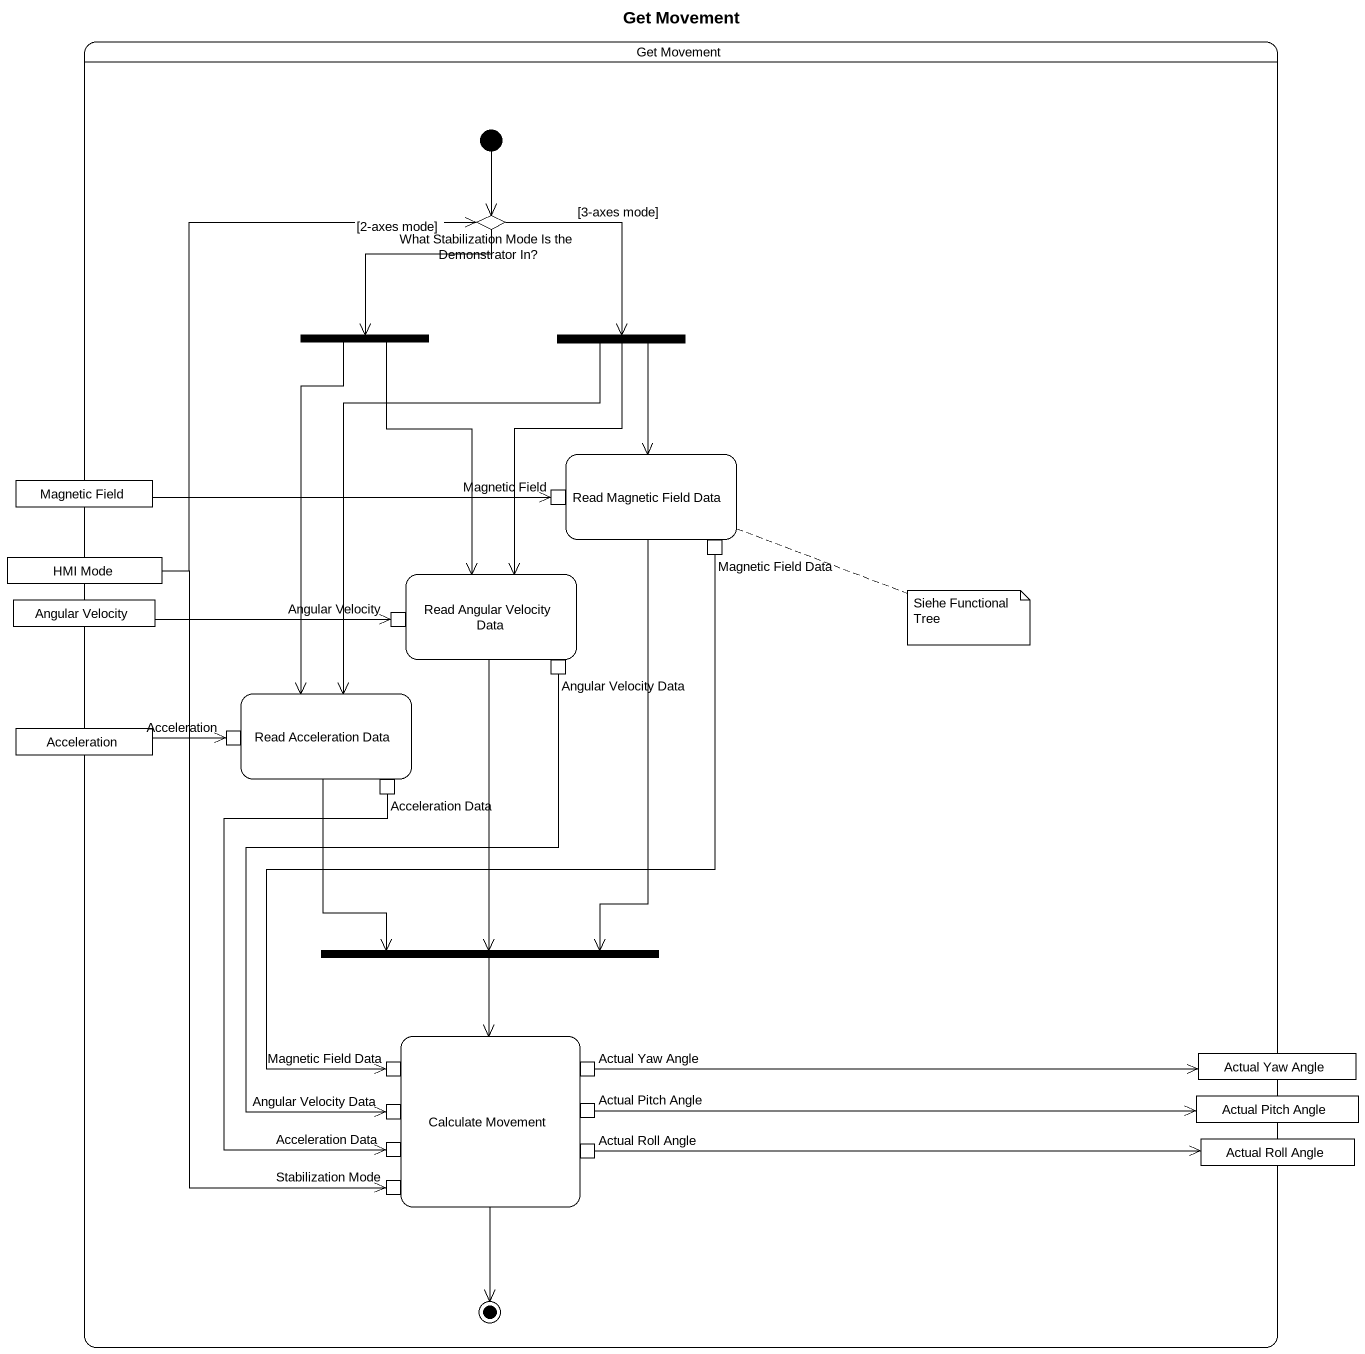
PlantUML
@startuml
title Get Movement
hide empty description
state "Get Movement" as Get_Movement {
  state "What Stabilization Mode Is the Demonstrator In?" as What_Stabilization_Mode_Is <<choice>>
  state fork1 <<fork>>
  state fork2 <<fork>>
  state "Magnetic Field" as Magnetic_Field <<object>>
  state "Read Magnetic Field Data" as Read_Magnetic_Field_Data {
    state "Magnetic Field" as Magnetic_Field_2 <<inputPin>>
    state "Magnetic Field Data" as Magnetic_Field_Data <<outputPin>>
  }
  state "HMI Mode" as HMI_Mode <<object>>
  state "Angular Velocity" as Angular_Velocity <<object>>
  state "Read Angular Velocity Data" as Read_Angular_Velocity_Data {
    state "Angular Velocity" as Angular_Velocity_2 <<inputPin>>
    state "Angular Velocity Data" as Angular_Velocity_Data <<outputPin>>
  }
  state "Read Acceleration Data" as Read_Acceleration_Data {
    state "Acceleration" as Acceleration_2 <<inputPin>>
    state "Acceleration Data" as Acceleration_Data <<outputPin>>
  }
  state Acceleration <<object>>
  state fork3 <<join>>
  state "Calculate Movement" as Calculate_Movement {
    state "Angular Velocity Data" as Angular_Velocity_Data_2 <<inputPin>>
    state "Magnetic Field Data" as Magnetic_Field_Data_2 <<inputPin>>
    state "Actual Pitch Angle" as Actual_Pitch_Angle <<outputPin>>
    state "Actual Yaw Angle" as Actual_Yaw_Angle <<outputPin>>
    state "Acceleration Data" as Acceleration_Data_2 <<inputPin>>
    state "Actual Roll Angle" as Actual_Roll_Angle <<outputPin>>
    state "Stabilization Mode" as Stabilization_Mode <<inputPin>>
  }
  state "Actual Pitch Angle" as Actual_Pitch_Angle_2 <<object>>
  state "Actual Yaw Angle" as Actual_Yaw_Angle_2 <<object>>
  state "Actual Roll Angle" as Actual_Roll_Angle_2 <<object>>
  [*] --> What_Stabilization_Mode_Is
  Calculate_Movement --> [*]
}
What_Stabilization_Mode_Is --> fork1 : [2-axes mode]
What_Stabilization_Mode_Is --> fork2 : [3-axes mode]
fork1 --> Read_Angular_Velocity_Data
fork1 --> Read_Acceleration_Data
fork2 --> Read_Magnetic_Field_Data
fork2 --> Read_Angular_Velocity_Data
fork2 --> Read_Acceleration_Data
Magnetic_Field -right-> Magnetic_Field_2
Read_Magnetic_Field_Data --> fork3
HMI_Mode -up-> What_Stabilization_Mode_Is
HMI_Mode --> Stabilization_Mode
Magnetic_Field_Data --> Magnetic_Field_Data_2
Angular_Velocity -right-> Angular_Velocity_2
Read_Angular_Velocity_Data --> fork3
Angular_Velocity_Data --> Angular_Velocity_Data_2
Read_Acceleration_Data --> fork3
Acceleration -right-> Acceleration_2
Acceleration_Data --> Acceleration_Data_2
fork3 --> Calculate_Movement
Actual_Pitch_Angle -right-> Actual_Pitch_Angle_2
Actual_Yaw_Angle -right-> Actual_Yaw_Angle_2
Actual_Roll_Angle -right-> Actual_Roll_Angle_2
note right of Read_Magnetic_Field_Data : Siehe Functional Tree
@enduml
